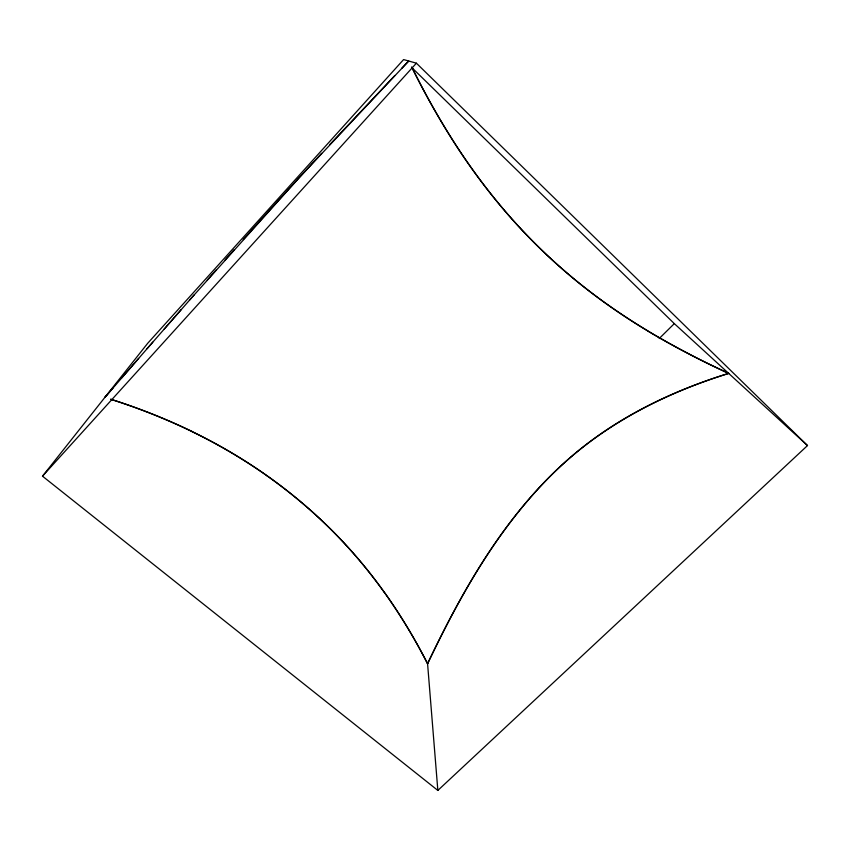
<?xml version="1.0" encoding="UTF-8"?>
<svg xmlns="http://www.w3.org/2000/svg" width="850" height="850" viewBox="0 0 850 850"><rect width="100%" height="100%" fill="white"/><g stroke="black" fill="none" stroke-linecap="round" stroke-linejoin="round"><path stroke-width="1.27" d="M42.5 476.181L147.709 343.272L403.591 59.574L416.394 63.187L807.5 445.559L437.846 790.426L42.5 476.181L416.394 63.187M113.348 387.579L104.879 397.375L152.766 342.168M121.794 377.825L138.646 358.392M147.071 348.702L194.076 294.961M164.008 329.279L181.093 309.74M189.731 299.901L299.094 177.767L408.723 61.019L401.795 68.244M207.241 280.033L216.113 269.992M225.069 259.898L234.101 249.741M243.185 239.562L252.301 229.394A180.03 4.367 -48.2 0 1 279.374 199.399L321.651 153.276M329.545 144.766L394.857 75.491M659.207 338.534L674.316 323.627L807.5 445.559M411.666 66.938C439.854 123.951 474.438 178.16 517.48 225.154A1032.782 761.228 -49.5 0 0 569.628 275.262C617.398 315.701 671.989 347.289 728.684 373.405C663.638 393.497 601.279 425.616 552.596 473.875C498.164 527.627 460.211 595.234 427.571 663.733A1008.015 735.941 -47.6 0 0 384.041 591.781M728.684 373.405C669.449 391.723 612.319 419.656 565.962 461.38A165.176 66.385 -48.3 0 0 539.091 487.762C491.672 539.155 457.374 600.918 427.571 663.733C401.285 612.202 367.37 564.326 325.571 524.195A638.945 549.196 -27.6 0 0 273.062 480.112C224.018 444.327 168.672 417.616 110.872 399.298M674.316 323.627L412.144 67.915A1937.83 1223.787 -39.3 0 0 456.716 146.508A1223.012 858.011 -46.1 0 0 512.114 219.236A1035.661 762.811 -49.5 0 0 575.641 280.277A1227.825 855.907 -46.5 0 0 647.53 330.777M427.476 662.511L437.846 790.426M728.716 373.373A1971.756 1194.569 -39.2 0 1 647.487 330.831M110.681 399.245A994.117 755.756 -49.5 0 1 191.845 431.364M191.803 431.449A723.435 600.769 -37.4 0 1 266.911 475.66M266.9 475.681A640.018 550.014 -27.6 0 1 330.852 529.348A726.707 597.624 -36.4 0 1 383.977 591.844"/></g></svg>
